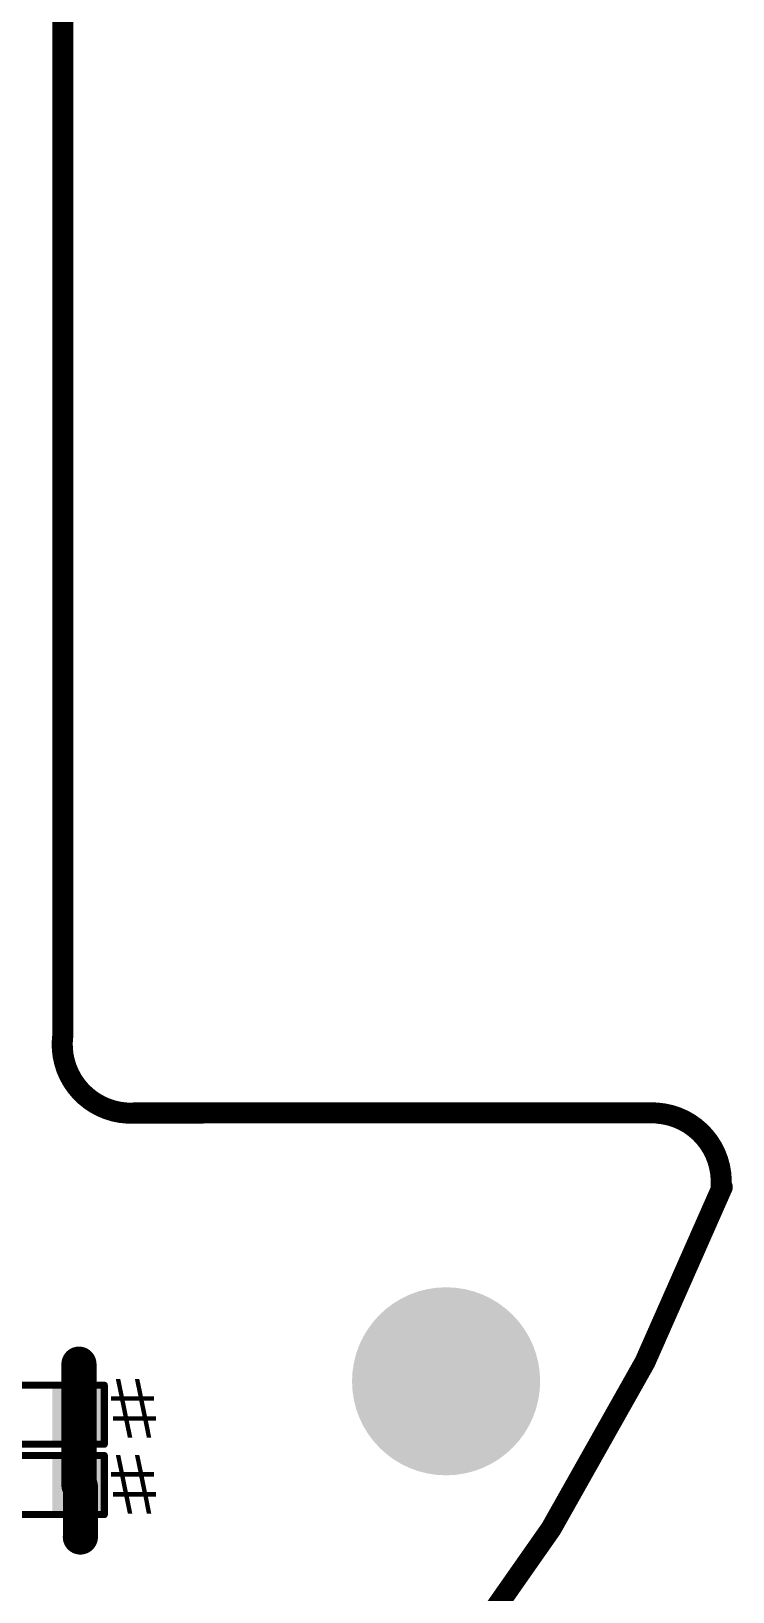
# Model space of a CAD drawing. Header units: millimetres. Extents: x -1.41 to 1.31, y -0.13 to 2.68.
# Drawn here: x 0.813 to 1.312, y 0.49 to 1.6 of the extents above; entities that cross this region are included whole.
import ezdxf

# ---------------------------------------------------------------- set-up
doc = ezdxf.new("R2010")
doc.units = ezdxf.units.MM
doc.header["$MEASUREMENT"] = 0
for name, color, linetype in [('BottomLayer', 5, 'Continuous'), ('BottomSolder', 6, 'Continuous'), ('Mechanical2', 216, 'Continuous'), ('MultiLayer', 9, 'Continuous'), ('PadHoleLayer', 156, 'Continuous'), ('TopLayer', 1, 'Continuous'), ('TopOverlay', 2, 'Continuous'), ('TopPaste', 8, 'Continuous'), ('TopSolder', 216, 'Continuous'), ('ViaHoleLayer', 16, 'Continuous')]:
    doc.layers.add(name, color=color, linetype=linetype)
doc.styles.add('Arial', font='', dxfattribs={"height": 0.2})
doc.styles.get('Arial').set_extended_font_data('Arial')

# ---------------------------------------------------------------- blocks, each defined once
blk = doc.blocks.new('R__0603_56')
at = {"layer": 'TopLayer'}
for points in [[(-0.015, 0.0175), (-0.015, -0.0175), (-0.045, -0.0175), (-0.045, 0.0175)], [(0.045, 0.0175), (0.045, -0.0175), (0.015, -0.0175), (0.015, 0.0175)]]:
    blk.add_hatch(color=1, dxfattribs=at).paths.add_polyline_path(points)
at = {"layer": 'TopPaste'}
for points in [[(-0.015, 0.0175), (-0.015, -0.0175), (-0.045, -0.0175), (-0.045, 0.0175)], [(0.045, 0.0175), (0.045, -0.0175), (0.015, -0.0175), (0.015, 0.0175)]]:
    blk.add_hatch(color=8, dxfattribs=at).paths.add_polyline_path(points)
at = {"layer": 'TopSolder'}
for points in [[(-0.011, 0.0215), (-0.011, -0.0215), (-0.049, -0.0215), (-0.049, 0.0215)], [(0.049, 0.0215), (0.049, -0.0215), (0.011, -0.0215), (0.011, 0.0215)]]:
    blk.add_hatch(color=216, dxfattribs=at).paths.add_polyline_path(points)
at = {"layer": 'TopOverlay', "const_width": 0.005}
for points in [[(-0.048, 0.021), (-0.048, -0.021)], [(0.048, 0.021), (-0.048, 0.021)], [(0.048, 0.021), (0.048, -0.021)], [(0.048, -0.021), (-0.048, -0.021)]]:
    blk.add_lwpolyline(points, dxfattribs=at)
at = {"layer": 'TopOverlay', "const_width": 0.0025}
for points in [[(-0.04925, 0.021, 1), (-0.04675, 0.021, 1)], [(-0.04925, 0.021, 1), (-0.04675, 0.021, 1)], [(0.04675, 0.021, 1), (0.04925, 0.021, 1)], [(0.04675, 0.021, 1), (0.04925, 0.021, 1)], [(-0.04925, -0.021, 1), (-0.04675, -0.021, 1)], [(-0.04925, -0.021, 1), (-0.04675, -0.021, 1)], [(0.04675, -0.021, 1), (0.04925, -0.021, 1)], [(0.04675, -0.021, 1), (0.04925, -0.021, 1)]]:
    blk.add_lwpolyline(points, format="xyb", close=True, dxfattribs=at)
blk = doc.blocks.new('R__0603_57')
at = {"layer": 'TopLayer'}
for points in [[(-0.015, 0.0175), (-0.015, -0.0175), (-0.045, -0.0175), (-0.045, 0.0175)], [(0.045, 0.0175), (0.045, -0.0175), (0.015, -0.0175), (0.015, 0.0175)]]:
    blk.add_hatch(color=1, dxfattribs=at).paths.add_polyline_path(points)
at = {"layer": 'TopPaste'}
for points in [[(-0.015, 0.0175), (-0.015, -0.0175), (-0.045, -0.0175), (-0.045, 0.0175)], [(0.045, 0.0175), (0.045, -0.0175), (0.015, -0.0175), (0.015, 0.0175)]]:
    blk.add_hatch(color=8, dxfattribs=at).paths.add_polyline_path(points)
at = {"layer": 'TopSolder'}
for points in [[(-0.011, 0.0215), (-0.011, -0.0215), (-0.049, -0.0215), (-0.049, 0.0215)], [(0.049, 0.0215), (0.049, -0.0215), (0.011, -0.0215), (0.011, 0.0215)]]:
    blk.add_hatch(color=216, dxfattribs=at).paths.add_polyline_path(points)
at = {"layer": 'TopOverlay', "const_width": 0.005}
for points in [[(0.048, 0.021), (-0.048, 0.021)], [(-0.048, 0.021), (-0.048, -0.021)], [(0.048, 0.021), (0.048, -0.021)], [(0.048, -0.021), (-0.048, -0.021)]]:
    blk.add_lwpolyline(points, dxfattribs=at)
at = {"layer": 'TopOverlay', "const_width": 0.0025}
for points in [[(-0.04925, 0.021, 1), (-0.04675, 0.021, 1)], [(-0.04925, 0.021, 1), (-0.04675, 0.021, 1)], [(0.04675, 0.021, 1), (0.04925, 0.021, 1)], [(0.04675, 0.021, 1), (0.04925, 0.021, 1)], [(-0.04925, -0.021, 1), (-0.04675, -0.021, 1)], [(-0.04925, -0.021, 1), (-0.04675, -0.021, 1)], [(0.04675, -0.021, 1), (0.04925, -0.021, 1)], [(0.04675, -0.021, 1), (0.04925, -0.021, 1)]]:
    blk.add_lwpolyline(points, format="xyb", close=True, dxfattribs=at)

msp = doc.modelspace()

# ---------------------------------------------------------------- hatches: boundary and pattern name
at = {"layer": 'BottomLayer'}
h = msp.add_hatch(color=5, dxfattribs=at)
edge = h.paths.add_edge_path()
edge.add_arc((1.1081, 0.6398), 0.0591, 0, 360)
h = msp.add_hatch(color=5, dxfattribs=at)
edge = h.paths.add_edge_path()
edge.add_arc((0.847, 0.652), 0.0118, 0, 360)
h = msp.add_hatch(color=5, dxfattribs=at)
edge = h.paths.add_edge_path()
edge.add_arc((0.848, 0.529), 0.0118, 0, 360)
at = {"layer": 'BottomSolder'}
h = msp.add_hatch(color=6, dxfattribs=at)
edge = h.paths.add_edge_path()
edge.add_arc((1.1081, 0.6398), 0.0631, 0, 360)
at = {"layer": 'MultiLayer'}
h = msp.add_hatch(color=9, dxfattribs=at)
edge = h.paths.add_edge_path()
edge.add_arc((1.1081, 0.6398), 0.0591, 0, 360)
at = {"layer": 'PadHoleLayer'}
h = msp.add_hatch(color=156, dxfattribs=at)
edge = h.paths.add_edge_path()
edge.add_arc((1.1081, 0.6398), 0.0669, 0, 360)
at = {"layer": 'TopLayer'}
h = msp.add_hatch(color=1, dxfattribs=at)
edge = h.paths.add_edge_path()
edge.add_arc((1.1081, 0.6398), 0.0591, 0, 360)
h = msp.add_hatch(color=1, dxfattribs=at)
edge = h.paths.add_edge_path()
edge.add_arc((0.847, 0.652), 0.0118, 0, 360)
h = msp.add_hatch(color=1, dxfattribs=at)
edge = h.paths.add_edge_path()
edge.add_arc((0.848, 0.529), 0.0118, 0, 360)
at = {"layer": 'TopSolder'}
h = msp.add_hatch(color=216, dxfattribs=at)
edge = h.paths.add_edge_path()
edge.add_arc((1.1081, 0.6398), 0.0631, 0, 360)
at = {"layer": 'ViaHoleLayer'}
h = msp.add_hatch(color=16, dxfattribs=at)
edge = h.paths.add_edge_path()
edge.add_arc((0.847, 0.652), 0.00591, 0, 360)
h = msp.add_hatch(color=16, dxfattribs=at)
edge = h.paths.add_edge_path()
edge.add_arc((0.848, 0.529), 0.00591, 0, 360)

# ---------------------------------------------------------------- linework, layer by layer
at = {"layer": 'Mechanical2', "const_width": 0.015}
for points in [[(1.3045, 0.7779, -5.376897), (1.3038, 1.7829)], [(0.886, 0.8306, -0.463186), (0.8354, 0.8855)], [(1.2585, 0.8306, -0.413744), (1.3037, 0.7782)]]:
    msp.add_lwpolyline(points, format="xyb", dxfattribs=at)
for points in [[(0.8354, 0.8855), (0.8354, 1.6705)], [(0.886, 0.8307), (1.2555, 0.8309)]]:
    msp.add_lwpolyline(points, dxfattribs=at)
at = {"layer": 'Mechanical2', "const_width": 0.0075}
for points in [[(0.8317, 0.8855, 1), (0.8392, 0.8855, 1)], [(0.8317, 0.8855, 1), (0.8392, 0.8855, 1)], [(0.8823, 0.8307, 1), (0.8898, 0.8307, 1)], [(0.8823, 0.8306, 1), (0.8898, 0.8306, 1)], [(1.2518, 0.8309, 1), (1.2593, 0.8309, 1)], [(1.2548, 0.8306, 1), (1.2623, 0.8306, 1)], [(1.3, 0.7782, 1), (1.3075, 0.7782, 1)], [(1.3008, 0.7779, 1), (1.3083, 0.7779, 1)]]:
    msp.add_lwpolyline(points, format="xyb", close=True, dxfattribs=at)
at = {"layer": 'TopLayer', "const_width": 0.025}
for points in [[(0.847, 0.616), (0.847, 0.652)], [(0.847, 0.566), (0.847, 0.616)], [(0.847, 0.566), (0.848, 0.565)], [(0.848, 0.529), (0.848, 0.565)]]:
    msp.add_lwpolyline(points, dxfattribs=at)
at = {"layer": 'TopLayer', "const_width": 0.0125}
for points in [[(0.8407, 0.652, 1), (0.8532, 0.652, 1)], [(0.8407, 0.616, 1), (0.8532, 0.616, 1)], [(0.8407, 0.616, 1), (0.8532, 0.616, 1)], [(0.8407, 0.566, 1), (0.8532, 0.566, 1)], [(0.8407, 0.566, 1), (0.8532, 0.566, 1)], [(0.8417, 0.565, 1), (0.8542, 0.565, 1)], [(0.8417, 0.565, 1), (0.8542, 0.565, 1)], [(0.8417, 0.529, 1), (0.8542, 0.529, 1)]]:
    msp.add_lwpolyline(points, format="xyb", close=True, dxfattribs=at)

# ---------------------------------------------------------------- block references
at = {"rotation": 180}
for name, p in [('R__0603_57', (0.817, 0.616)), ('R__0603_56', (0.817, 0.566))]:
    msp.add_blockref(name, p, dxfattribs=at)

# ---------------------------------------------------------------- texts
at = {"layer": 'TopOverlay', "style": 'Arial', "text_generation_flag": 2}
for p in [(0.902, 0.5996), (0.902, 0.5456)]:
    msp.add_text('#', height=0.042, rotation=360, dxfattribs=at).set_placement(p)

doc.saveas('drawing.dxf')
